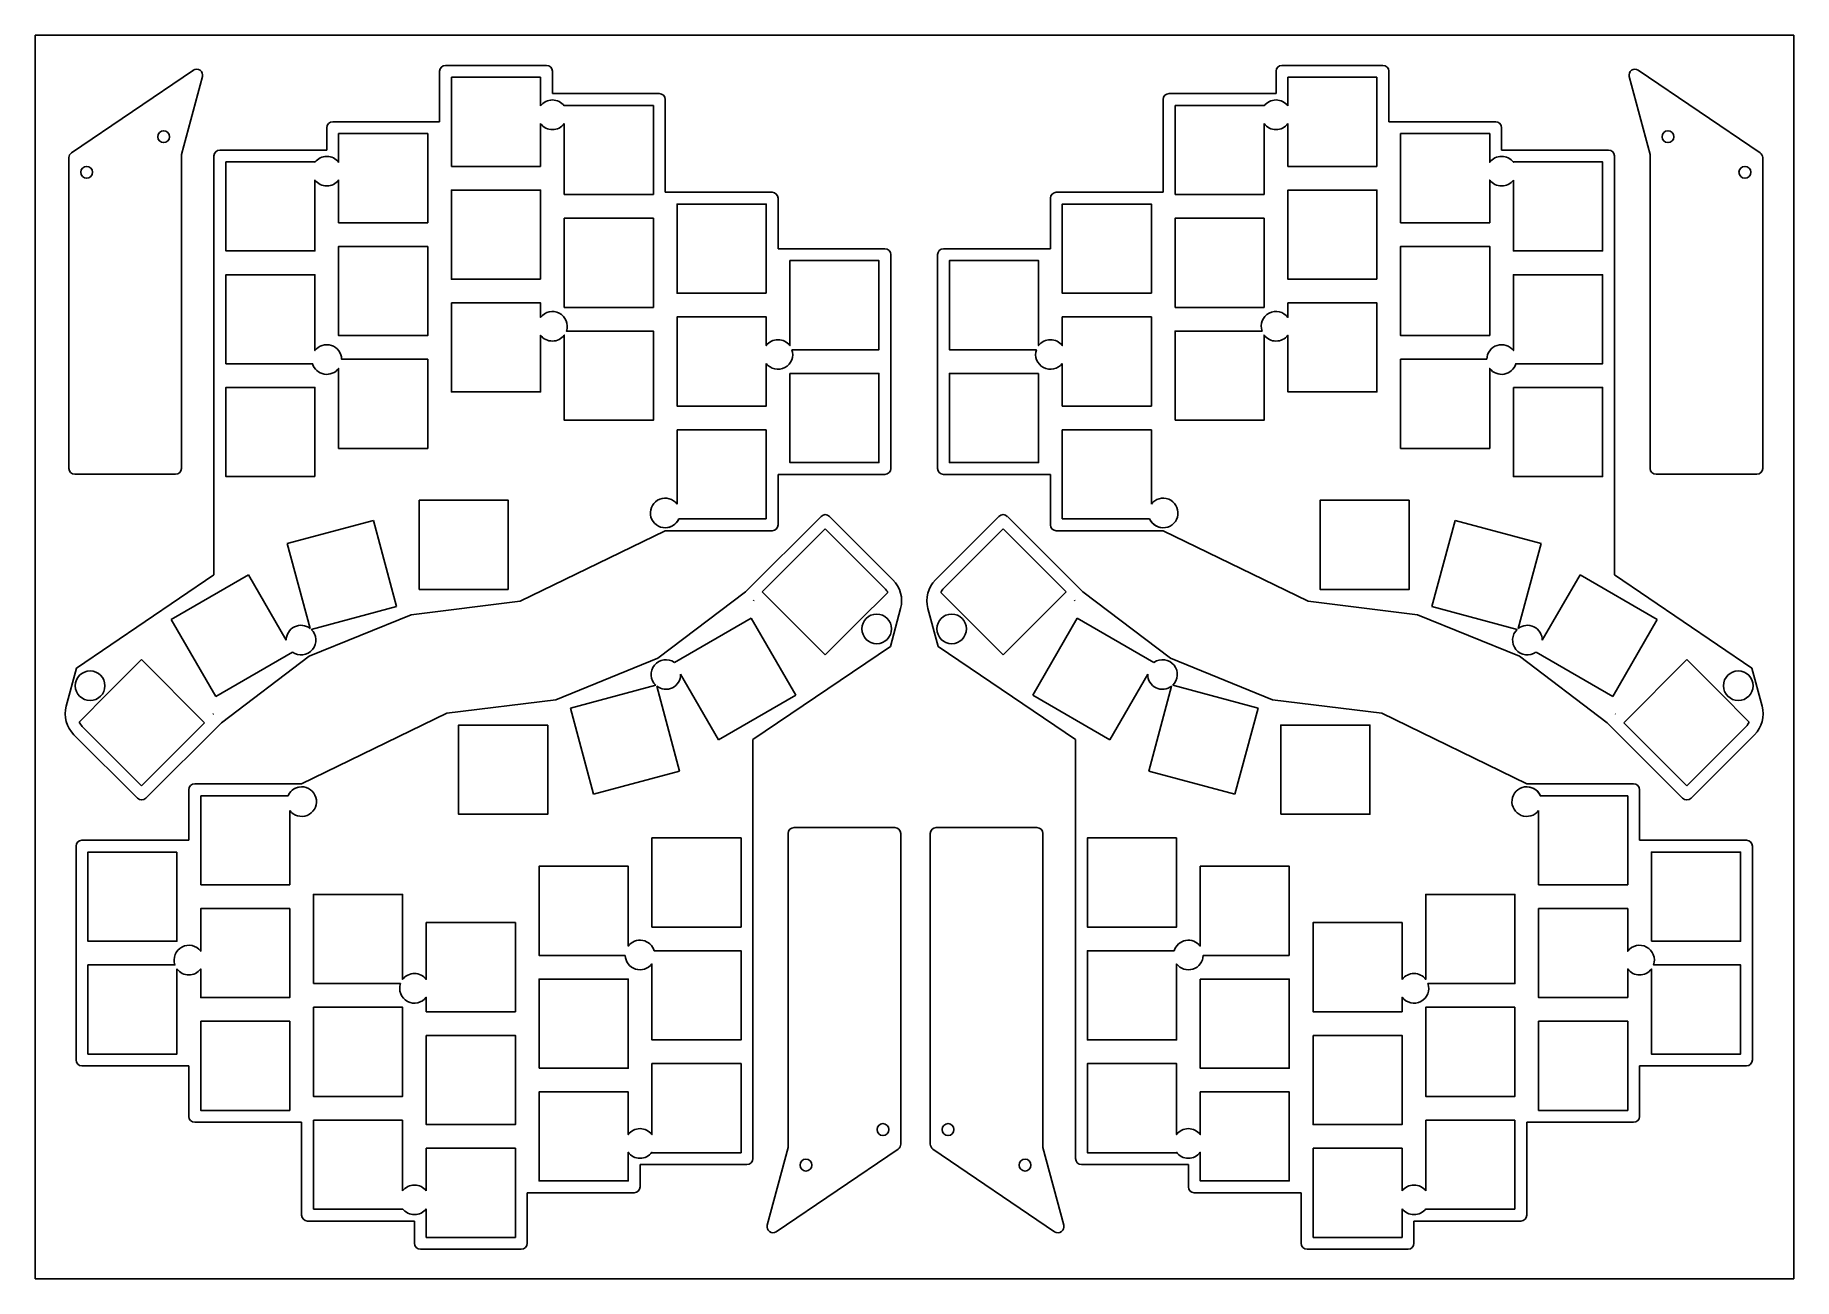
# Model space of a CAD drawing. Header units: millimetres. Extents: x -297 to 0, y -210 to 0.
import ezdxf

# ---------------------------------------------------------------- set-up
doc = ezdxf.new("R2010")
doc.units = ezdxf.units.MM
doc.header["$MEASUREMENT"] = 0

msp = doc.modelspace()

# ---------------------------------------------------------------- linework, layer by layer
at = {"color": 1}
for p, q in [((0, 0), (-297, 0)), ((-297, 0), (-297, -210)), ((0, -210), (0, 0)), ((-290.86, -19.85), (-270.29, -5.91)), ((-227.7, -5.1), (-210.65, -5.1)), ((-69.4, -5.1), (-86.45, -5.1)), ((-5.7, -19.85), (-26.27, -5.91)), ((-268.77, -7), (-272.3, -20.15)), ((-228.7, -14.62), (-228.7, -6.1)), ((-226.7, -7.1), (-211.65, -7.1)), ((-226.7, -7.1), (-226.7, -22.15)), ((-211.65, -7.1), (-211.65, -11.94)), ((-209.65, -9.86), (-209.65, -6.1)), ((-87.45, -9.86), (-87.45, -6.1)), ((-70.4, -7.1), (-85.45, -7.1)), ((-85.45, -7.1), (-85.45, -11.94)), ((-70.4, -7.1), (-70.4, -22.15)), ((-68.4, -14.62), (-68.4, -6.1)), ((-27.79, -7), (-24.26, -20.15)), ((-209.65, -9.86), (-191.6, -9.86)), ((-207.65, -11.94), (-207.65, -11.86)), ((-207.65, -11.86), (-192.6, -11.86)), ((-192.6, -11.86), (-192.6, -26.91)), ((-190.6, -10.86), (-190.6, -26.53)), ((-106.5, -10.86), (-106.5, -26.53)), ((-87.45, -9.86), (-105.5, -9.86)), ((-89.45, -11.86), (-104.5, -11.86)), ((-104.5, -11.86), (-104.5, -26.91)), ((-89.45, -11.94), (-89.45, -11.86)), ((-246.75, -14.62), (-228.7, -14.62)), ((-50.35, -14.62), (-68.4, -14.62)), ((-247.75, -19.39), (-247.75, -15.62)), ((-211.65, -14.94), (-211.65, -22.15)), ((-207.65, -26.91), (-207.65, -14.94)), ((-89.45, -26.91), (-89.45, -14.94)), ((-85.45, -14.94), (-85.45, -22.15)), ((-49.35, -19.39), (-49.35, -15.62)), ((-291.3, -73.15), (-291.3, -20.68)), ((-272.3, -73.15), (-272.3, -20.15)), ((-266.8, -37.15), (-266.8, -20.39)), ((-265.8, -19.39), (-247.75, -19.39)), ((-31.3, -19.39), (-49.35, -19.39)), ((-30.3, -37.15), (-30.3, -20.39)), ((-24.26, -73.15), (-24.26, -20.15)), ((-5.26, -73.15), (-5.26, -20.68)), ((-226.7, -22.15), (-211.65, -22.15)), ((-70.4, -22.15), (-85.45, -22.15)), ((-190.6, -26.53), (-172.55, -26.53)), ((-106.5, -26.53), (-124.55, -26.53)), ((-207.65, -26.91), (-192.6, -26.91)), ((-171.55, -27.53), (-171.55, -36.06)), ((-125.55, -27.53), (-125.55, -36.06)), ((-89.45, -26.91), (-104.5, -26.91)), ((-266.8, -91.15), (-266.8, -37.15)), ((-171.55, -36.06), (-153.5, -36.06)), ((-152.5, -37.06), (-152.5, -73.16)), ((-144.6, -37.06), (-144.6, -73.16)), ((-125.55, -36.06), (-143.6, -36.06)), ((-30.3, -91.15), (-30.3, -37.15)), ((-188.6, -66.63), (-188.6, -79.18)), ((-173.55, -66.63), (-188.6, -66.63)), ((-173.55, -81.68), (-173.55, -66.63)), ((-123.55, -81.68), (-123.55, -66.63)), ((-123.55, -66.63), (-108.5, -66.63)), ((-108.5, -66.63), (-108.5, -79.18)), ((-290.3, -74.15), (-273.3, -74.15)), ((-153.5, -74.16), (-171.55, -74.16)), ((-171.55, -74.16), (-171.55, -82.68)), ((-143.6, -74.16), (-125.55, -74.16)), ((-125.55, -74.16), (-125.55, -82.68)), ((-6.26, -74.15), (-23.26, -74.15)), ((-239.88, -81.93), (-254.42, -85.83)), ((-239.88, -81.93), (-235.98, -96.47)), ((-173.55, -81.68), (-188.31, -81.68)), ((-177.04, -94.01), (-164.28, -81.25)), ((-162.86, -81.25), (-152.14, -91.97)), ((-134.24, -81.25), (-144.96, -91.97)), ((-120.06, -94.01), (-132.82, -81.25)), ((-123.55, -81.68), (-108.79, -81.68)), ((-57.22, -81.93), (-61.12, -96.47)), ((-57.22, -81.93), (-42.68, -85.83)), ((-254.42, -85.83), (-250.57, -100.19)), ((-190.6, -83.68), (-215.1, -95.59)), ((-172.55, -83.68), (-190.6, -83.68)), ((-174.21, -94.01), (-163.57, -83.37)), ((-163.57, -83.37), (-153.56, -93.38)), ((-133.53, -83.37), (-143.54, -93.38)), ((-122.89, -94.01), (-133.53, -83.37)), ((-124.55, -83.68), (-106.5, -83.68)), ((-106.5, -83.68), (-82, -95.59)), ((-42.68, -85.83), (-46.53, -100.19)), ((-266.8, -91.15), (-290.03, -106.9)), ((-261, -91.11), (-274.04, -98.64)), ((-261, -91.11), (-254.61, -102.18)), ((-36.1, -91.11), (-42.49, -102.18)), ((-36.1, -91.11), (-23.06, -98.64)), ((-30.3, -91.15), (-7.07, -106.9)), ((-191.85, -105.22), (-177.04, -94.01)), ((-174.21, -94.01), (-163.57, -104.65)), ((-158.06, -99.14), (-153.02, -94.11)), ((-139.04, -99.14), (-144.08, -94.11)), ((-122.89, -94.01), (-133.53, -104.65)), ((-105.25, -105.22), (-120.06, -94.01)), ((-233.53, -97.89), (-250.75, -104.88)), ((-250.4, -100.33), (-235.98, -96.47)), ((-215.1, -95.59), (-233.53, -97.89)), ((-175.7, -95.5), (-175.63, -95.43)), ((-152.57, -103.2), (-150.85, -96.8)), ((-144.53, -103.2), (-146.25, -96.8)), ((-121.4, -95.5), (-121.47, -95.43)), ((-82, -95.59), (-63.57, -97.89)), ((-63.57, -97.89), (-46.35, -104.88)), ((-46.7, -100.33), (-61.12, -96.47)), ((-274.04, -98.64), (-266.51, -111.67)), ((-176.09, -98.43), (-189.04, -105.91)), ((-168.56, -111.46), (-176.09, -98.43)), ((-163.57, -104.65), (-158.06, -99.14)), ((-133.53, -104.65), (-139.04, -99.14)), ((-128.54, -111.46), (-121.01, -98.43)), ((-121.01, -98.43), (-108.06, -105.91)), ((-23.06, -98.64), (-30.59, -111.67)), ((-175.8, -118.95), (-152.57, -103.2)), ((-121.3, -118.95), (-144.53, -103.2)), ((-290.03, -106.9), (-291.75, -113.3)), ((-279.03, -105.45), (-284.54, -110.96)), ((-268.39, -116.09), (-279.03, -105.45)), ((-266.51, -111.67), (-253.56, -104.19)), ((-250.75, -104.88), (-265.56, -116.09)), ((-209.07, -112.21), (-191.85, -105.22)), ((-88.03, -112.21), (-105.25, -105.22)), ((-46.35, -104.88), (-31.54, -116.09)), ((-30.59, -111.67), (-43.54, -104.19)), ((-28.71, -116.09), (-18.07, -105.45)), ((-18.07, -105.45), (-12.56, -110.96)), ((-7.07, -106.9), (-5.35, -113.3)), ((-192.2, -109.76), (-206.62, -113.63)), ((-181.6, -118.99), (-187.99, -107.92)), ((-115.5, -118.99), (-109.11, -107.92)), ((-104.9, -109.76), (-90.48, -113.63)), ((-284.54, -110.96), (-289.58, -115.99)), ((-227.5, -114.51), (-209.07, -112.21)), ((-188.18, -124.27), (-192.03, -109.91)), ((-181.6, -118.99), (-168.56, -111.46)), ((-115.5, -118.99), (-128.54, -111.46)), ((-108.92, -124.27), (-105.07, -109.91)), ((-69.6, -114.51), (-88.03, -112.21)), ((-12.56, -110.96), (-7.52, -115.99)), ((-266.9, -114.6), (-266.97, -114.67)), ((-252, -126.42), (-227.5, -114.51)), ((-202.72, -128.16), (-206.62, -113.63)), ((-94.38, -128.16), (-90.48, -113.63)), ((-45.1, -126.42), (-69.6, -114.51)), ((-30.2, -114.6), (-30.13, -114.67)), ((-279.74, -128.85), (-290.46, -118.13)), ((-279.03, -126.73), (-289.04, -116.72)), ((-268.39, -116.09), (-279.03, -126.73)), ((-265.56, -116.09), (-278.32, -128.85)), ((-31.54, -116.09), (-18.78, -128.85)), ((-28.71, -116.09), (-18.07, -126.73)), ((-18.07, -126.73), (-8.06, -116.72)), ((-17.36, -128.85), (-6.64, -118.13)), ((-175.8, -118.95), (-175.8, -172.95)), ((-121.3, -118.95), (-121.3, -172.95)), ((-202.72, -128.16), (-188.18, -124.27)), ((-94.38, -128.16), (-108.92, -124.27)), ((-271.05, -135.94), (-271.05, -127.42)), ((-270.05, -126.42), (-252, -126.42)), ((-27.05, -126.42), (-45.1, -126.42)), ((-26.05, -135.94), (-26.05, -127.42)), ((-269.05, -128.42), (-254.29, -128.42)), ((-269.05, -128.42), (-269.05, -143.47)), ((-28.05, -128.42), (-42.81, -128.42)), ((-28.05, -128.42), (-28.05, -143.47)), ((-254, -143.47), (-254, -130.92)), ((-43.1, -143.47), (-43.1, -130.92)), ((-289.1, -135.94), (-271.05, -135.94)), ((-169.83, -134.8), (-169.83, -187.8)), ((-151.83, -133.8), (-168.83, -133.8)), ((-150.83, -134.8), (-150.83, -187.27)), ((-145.83, -134.8), (-145.83, -187.27)), ((-144.83, -133.8), (-127.83, -133.8)), ((-126.83, -134.8), (-126.83, -187.8)), ((-8, -135.94), (-26.05, -135.94)), ((-290.1, -173.04), (-290.1, -136.94)), ((-7, -173.04), (-7, -136.94)), ((-269.05, -143.47), (-254, -143.47)), ((-28.05, -143.47), (-43.1, -143.47)), ((-271.05, -174.04), (-289.1, -174.04)), ((-271.05, -182.57), (-271.05, -174.04)), ((-175.8, -172.95), (-175.8, -189.71)), ((-121.3, -172.95), (-121.3, -189.71)), ((-26.05, -182.57), (-26.05, -174.04)), ((-26.05, -174.04), (-8, -174.04)), ((-252, -183.57), (-270.05, -183.57)), ((-252, -199.24), (-252, -183.57)), ((-250, -198.24), (-250, -183.19)), ((-234.95, -183.19), (-250, -183.19)), ((-234.95, -183.19), (-234.95, -195.16)), ((-62.15, -183.19), (-62.15, -195.16)), ((-62.15, -183.19), (-47.1, -183.19)), ((-47.1, -198.24), (-47.1, -183.19)), ((-45.1, -199.24), (-45.1, -183.57)), ((-45.1, -183.57), (-27.05, -183.57)), ((-215.9, -187.95), (-230.95, -187.95)), ((-230.95, -195.16), (-230.95, -187.95)), ((-215.9, -203), (-215.9, -187.95)), ((-173.37, -200.95), (-169.83, -187.8)), ((-151.27, -188.1), (-171.84, -202.04)), ((-145.39, -188.1), (-124.83, -202.04)), ((-123.3, -200.95), (-126.83, -187.8)), ((-81.2, -203), (-81.2, -187.95)), ((-81.2, -187.95), (-66.15, -187.95)), ((-66.15, -195.16), (-66.15, -187.95)), ((-176.8, -190.71), (-194.85, -190.71)), ((-194.85, -190.71), (-194.85, -194.47)), ((-120.3, -190.71), (-102.25, -190.71)), ((-102.25, -190.71), (-102.25, -194.47)), ((-195.85, -195.47), (-213.9, -195.47)), ((-213.9, -195.47), (-213.9, -204)), ((-101.25, -195.47), (-83.2, -195.47)), ((-83.2, -195.47), (-83.2, -204)), ((-234.95, -198.24), (-250, -198.24)), ((-234.95, -198.16), (-234.95, -198.24)), ((-230.95, -203), (-230.95, -198.16)), ((-66.15, -203), (-66.15, -198.16)), ((-62.15, -198.16), (-62.15, -198.24)), ((-62.15, -198.24), (-47.1, -198.24)), ((-232.95, -200.24), (-251, -200.24)), ((-232.95, -200.24), (-232.95, -204)), ((-64.15, -200.24), (-64.15, -204)), ((-64.15, -200.24), (-46.1, -200.24)), ((-215.9, -203), (-230.95, -203)), ((-81.2, -203), (-66.15, -203)), ((-214.9, -205), (-231.95, -205)), ((-82.2, -205), (-65.15, -205)), ((-297, -210), (0, -210))]:
    msp.add_line(p, q, dxfattribs=at)
for points in [[(-264.8, -21.39), (-264.8, -36.44), (-249.75, -36.44), (-249.75, -24.46, 0.5), (-245.75, -24.46), (-245.75, -31.67), (-230.7, -31.67), (-230.7, -16.62), (-245.75, -16.62), (-245.75, -21.46, 0.5), (-249.75, -21.46), (-249.75, -21.39)], [(-47.35, -24.46, -0.5), (-51.35, -24.46), (-51.35, -31.67), (-66.4, -31.67), (-66.4, -16.62), (-51.35, -16.62), (-51.35, -21.46, -0.5), (-47.35, -21.46), (-47.35, -21.39), (-32.3, -21.39), (-32.3, -36.44), (-47.35, -36.44)], [(-173.55, -55.42, 0.854831), (-169.19, -53.11), (-154.5, -53.11), (-154.5, -38.06), (-169.55, -38.06), (-169.55, -41.06), (-169.55, -52.42, 0.5), (-173.55, -52.42), (-173.55, -47.58), (-188.6, -47.58), (-188.6, -62.63), (-173.55, -62.63)], [(-123.55, -55.42), (-123.55, -62.63), (-108.5, -62.63), (-108.5, -47.58), (-123.55, -47.58), (-123.55, -52.42, 0.5), (-127.55, -52.42), (-127.55, -41.06), (-127.55, -38.06), (-142.6, -38.06), (-142.6, -53.11), (-127.91, -53.11, 0.854831)], [(-264.8, -55.49), (-264.8, -40.44), (-249.75, -40.44), (-249.75, -53.27, -0.713188), (-245.25, -54.72), (-230.7, -54.72), (-230.7, -69.77), (-245.75, -69.77), (-245.75, -56.27, -0.616235), (-250.15, -55.49)], [(-51.85, -54.72, -0.713188), (-47.35, -53.27), (-47.35, -40.44), (-32.3, -40.44), (-32.3, -55.49), (-46.95, -55.49, -0.616235), (-51.35, -56.27), (-51.35, -69.77), (-66.4, -69.77), (-66.4, -54.72)], [(-226.7, -45.2), (-211.65, -45.2), (-211.65, -47.65, -0.853112), (-207.29, -49.96), (-192.6, -49.96), (-192.6, -65.01), (-207.65, -65.01), (-207.65, -60.75), (-207.65, -50.65, -0.500001), (-211.65, -50.66), (-211.65, -60.25), (-226.7, -60.25)], [(-104.5, -65.01), (-89.45, -65.01), (-89.45, -60.75), (-89.45, -50.65, 0.500001), (-85.45, -50.66), (-85.45, -60.25), (-70.4, -60.25), (-70.4, -45.2), (-85.45, -45.2), (-85.45, -47.65, 0.853112), (-89.81, -49.96), (-104.5, -49.96)], [(-197.35, -155.38), (-211.9, -155.38), (-211.9, -140.32), (-196.85, -140.32), (-196.85, -153.82, -0.616235), (-192.45, -154.61), (-177.8, -154.61), (-177.8, -169.66), (-192.85, -169.66), (-192.85, -156.82, -0.713188)], [(-85.2, -155.38), (-85.2, -140.32), (-100.25, -140.32), (-100.25, -153.82, 0.616235), (-104.65, -154.61), (-119.3, -154.61), (-119.3, -169.66), (-104.25, -169.66), (-104.25, -156.82, 0.713188), (-99.75, -155.38)], [(-250, -160.14), (-235.31, -160.14, 0.853112), (-230.95, -162.45), (-230.95, -164.9), (-215.9, -164.9), (-215.9, -149.85), (-230.95, -149.85), (-230.95, -159.44, 0.500001), (-234.95, -159.45), (-234.95, -149.35), (-234.95, -145.09), (-250, -145.09)], [(-66.15, -159.44, -0.500001), (-62.15, -159.45), (-62.15, -149.35), (-62.15, -145.09), (-47.1, -145.09), (-47.1, -160.14), (-61.79, -160.14, -0.853112), (-66.15, -162.45), (-66.15, -164.9), (-81.2, -164.9), (-81.2, -149.85), (-66.15, -149.85)], [(-273.05, -157.68, 0.5), (-269.05, -157.68), (-269.05, -162.52), (-254, -162.52), (-254, -147.47), (-269.05, -147.47), (-269.05, -154.68, 0.854831), (-273.41, -156.99), (-288.1, -156.99), (-288.1, -172.04), (-273.05, -172.04), (-273.05, -169.04)], [(-28.05, -162.52), (-28.05, -157.68, 0.5), (-24.05, -157.68), (-24.05, -169.04), (-24.05, -172.04), (-9, -172.04), (-9, -156.99), (-23.69, -156.99, 0.854831), (-28.05, -154.68), (-28.05, -147.47), (-43.1, -147.47), (-43.1, -162.52)], [(-177.8, -173.66), (-192.85, -173.66), (-192.85, -185.64, 0.5), (-196.85, -185.64), (-196.85, -178.43), (-211.9, -178.43), (-211.9, -193.47), (-196.85, -193.47), (-196.85, -188.64, 0.5), (-192.85, -188.64), (-192.85, -188.71), (-177.8, -188.71)], [(-104.25, -188.71), (-104.25, -188.64, 0.5), (-100.25, -188.64), (-100.25, -193.47), (-85.2, -193.47), (-85.2, -178.43), (-100.25, -178.43), (-100.25, -185.64, 0.5), (-104.25, -185.64), (-104.25, -173.66), (-119.3, -173.66), (-119.3, -188.71)]]:
    msp.add_lwpolyline(points, format="xyb", close=True, dxfattribs=at)
for points in [[(-211.65, -41.2), (-226.7, -41.2), (-226.7, -26.15), (-211.65, -26.15)], [(-70.4, -41.2), (-70.4, -26.15), (-85.45, -26.15), (-85.45, -41.2)], [(-173.55, -43.58), (-173.55, -28.53), (-188.6, -28.53), (-188.6, -43.58)], [(-108.5, -43.58), (-123.55, -43.58), (-123.55, -28.53), (-108.5, -28.53)], [(-192.6, -45.96), (-207.65, -45.96), (-207.65, -30.91), (-192.6, -30.91)], [(-104.5, -45.96), (-89.45, -45.96), (-89.45, -30.91), (-104.5, -30.91)], [(-230.7, -35.67), (-245.75, -35.67), (-245.75, -50.72), (-230.7, -50.72)], [(-51.35, -50.72), (-51.35, -35.67), (-66.4, -35.67), (-66.4, -50.72)], [(-169.55, -57.11), (-169.55, -72.16), (-154.5, -72.16), (-154.5, -57.11)], [(-127.55, -57.11), (-127.55, -72.16), (-142.6, -72.16), (-142.6, -57.11)], [(-249.75, -74.54), (-264.8, -74.54), (-264.8, -59.49), (-249.75, -59.49)], [(-47.35, -59.49), (-47.35, -74.54), (-32.3, -74.54), (-32.3, -59.49)], [(-217.1, -93.59), (-232.15, -93.59), (-232.15, -78.54), (-217.1, -78.54)], [(-64.95, -78.54), (-80, -78.54), (-80, -93.59), (-64.95, -93.59)], [(-210.45, -116.51), (-210.45, -131.56), (-225.5, -131.56), (-225.5, -116.51)], [(-86.65, -131.56), (-71.6, -131.56), (-71.6, -116.51), (-86.65, -116.51)], [(-192.85, -135.56), (-177.8, -135.56), (-177.8, -150.61), (-192.85, -150.61)], [(-104.25, -135.56), (-119.3, -135.56), (-119.3, -150.61), (-104.25, -150.61)], [(-273.05, -137.94), (-288.1, -137.94), (-288.1, -152.99), (-273.05, -152.99)], [(-24.05, -152.99), (-9, -152.99), (-9, -137.94), (-24.05, -137.94)], [(-211.9, -174.43), (-211.9, -159.38), (-196.85, -159.38), (-196.85, -174.43)], [(-100.25, -159.38), (-85.2, -159.38), (-85.2, -174.43), (-100.25, -174.43)], [(-250, -164.14), (-234.95, -164.14), (-234.95, -179.19), (-250, -179.19)], [(-47.1, -164.14), (-62.15, -164.14), (-62.15, -179.19), (-47.1, -179.19)], [(-269.05, -166.52), (-269.05, -181.57), (-254, -181.57), (-254, -166.52)], [(-230.95, -168.9), (-230.95, -183.95), (-215.9, -183.95), (-215.9, -168.9)], [(-81.2, -168.9), (-81.2, -183.95), (-66.15, -183.95), (-66.15, -168.9)], [(-28.05, -166.52), (-28.05, -181.57), (-43.1, -181.57), (-43.1, -166.52)]]:
    msp.add_lwpolyline(points, close=True, dxfattribs=at)
at = {"color": 1, "extrusion": (-1.22465e-16, 1.49976e-32, -1)}
for centre in [(275.3, -17.15), (288.3, -23.15)]:
    msp.add_circle(centre, 1, dxfattribs=at)
at = {"color": 1}
for centre, radius in [((-21.26, -17.15), 1), ((-8.26, -23.15), 1), ((-142.22, -100.25), 2.5), ((-9.38, -109.85), 2.5), ((-142.83, -184.8), 1), ((-129.83, -190.8), 1)]:
    msp.add_circle(centre, radius, dxfattribs=at)
at = {"color": 1, "extrusion": (1.22465e-16, 0, -1)}
for centre, radius in [((154.88, -100.25), 2.5), ((287.72, -109.85), 2.5), ((153.83, -184.8), 1), ((166.83, -190.8), 1)]:
    msp.add_circle(centre, radius, dxfattribs=at)
at = {"color": 1, "extrusion": (-1.22465e-16, -1.77494e-30, -1)}
msp.add_arc((269.73, -6.74), 1, 55.8692, 195.0384, dxfattribs=at)
at = {"color": 1, "extrusion": (0, 0, -1)}
for centre, start, end in [((227.7, -6.1), 0, 90), ((265.8, -20.39), 0, 90), ((153.5, -73.16), 180, 270), ((172.55, -82.68), 180, 270), ((270.05, -127.42), 0, 90), ((289.1, -136.94), 0, 90), ((168.83, -134.8), 0, 90), ((176.8, -189.71), 180, 270), ((151.83, -187.27), 180, 235.8692), ((214.9, -204), 180, 270)]:
    msp.add_arc(centre, 1, start, end, dxfattribs=at)
at = {"color": 1, "extrusion": (1.22465e-16, 0, -1)}
for centre, start, end in [((210.65, -6.1), 90, 180), ((172.55, -27.53), 90, 180), ((153.5, -37.06), 90, 180), ((151.83, -134.8), 90, 180), ((289.1, -173.04), -90, 0), ((231.95, -204), -90, 0)]:
    msp.add_arc(centre, 1, start, end, dxfattribs=at)
at = {"color": 1}
for centre, radius, start, end in [((-86.45, -6.1), 1, 90, 180), ((-69.4, -6.1), 1, 0, 90), ((-26.83, -6.74), 1, 55.8692, 195.0384), ((-105.5, -10.86), 1, 90, 180), ((-87.45, -13.44), 2.5, 36.8699, 143.1301), ((-50.35, -15.62), 1, 0, 90), ((-87.45, -13.44), 2.5, 216.8699, 323.1301), ((-31.3, -20.39), 1, 0, 90), ((-6.26, -20.68), 1, 0, 55.8692), ((-124.55, -27.53), 1, 90, 180), ((-143.6, -37.06), 1, 90, 180), ((-143.6, -73.16), 1, 180, 270), ((-23.26, -73.15), 1, 180, 270), ((-6.26, -73.15), 1, -90, 0), ((-106.5, -80.68), 2.5, -156.4218, 143.1301), ((-133.53, -81.96), 1, 45, 135), ((-124.55, -82.68), 1, 180, 270), ((-106.5, -80.68), 2.5, 203.5782, 256.0816), ((-141.42, -95.5), 5, 135, 195.0384), ((-141.42, -95.5), 3, 135, 152.2372), ((-44.99, -102.15), 2.5, 133.3429, 305.2797), ((-44.99, -102.15), 2.5, -0.6005, 128.1301), ((-106.61, -107.95), 2.5, -46.6571, 125.2797), ((-106.61, -107.95), 2.5, 179.3995, 308.1301), ((-10.18, -114.59), 5, -45, 15.0384), ((-10.18, -114.59), 3, 315, 332.2372), ((-45.1, -129.42), 2.5, 23.5782, 323.1301), ((-45.1, -129.42), 2.5, 23.5782, 76.0816), ((-27.05, -127.42), 1, 0, 90), ((-18.07, -128.14), 1, 225, 315), ((-144.83, -134.8), 1, 90, 180), ((-127.83, -134.8), 1, 0, 90), ((-8, -136.94), 1, 0, 90), ((-8, -173.04), 1, -90, 0), ((-27.05, -182.57), 1, -90, 0), ((-144.83, -187.27), 1, 180, 235.8692), ((-120.3, -189.71), 1, 180, 270), ((-101.25, -194.47), 1, 180, 270), ((-64.15, -196.66), 2.5, 36.8699, 143.1301), ((-64.15, -196.66), 2.5, 216.8699, 323.1301), ((-124.27, -201.21), 1, -124.1308, 15.0384), ((-46.1, -199.24), 1, -90, 0), ((-82.2, -204), 1, 180, 270), ((-65.15, -204), 1, -90, 0)]:
    msp.add_arc(centre, radius, start, end, dxfattribs=at)
at = {"color": 1, "extrusion": (4.40873e-17, 5.8783e-17, -1)}
for centre, start, end in [((209.65, -13.44), 36.8699, 143.1301), ((209.65, -13.44), 216.8699, 323.1301), ((232.95, -196.66), 216.8699, 323.1301)]:
    msp.add_arc(centre, 2.5, start, end, dxfattribs=at)
at = {"color": 1, "extrusion": (1.22465e-16, -8.70164e-30, -1)}
for centre, start, end in [((191.6, -10.86), 90, 180), ((251, -199.24), -90, 0)]:
    msp.add_arc(centre, 1, start, end, dxfattribs=at)
at = {"color": 1, "extrusion": (1.54572e-43, -4.35082e-30, -1)}
for centre, start, end in [((246.75, -15.62), 0, 90), ((195.85, -194.47), 180, 270)]:
    msp.add_arc(centre, 1, start, end, dxfattribs=at)
at = {"color": 1, "extrusion": (-1.22465e-16, 1.49976e-32, -1)}
for centre, start, end in [((290.3, -20.68), 0, 55.8692), ((273.3, -73.15), 180, 270)]:
    msp.add_arc(centre, 1, start, end, dxfattribs=at)
at = {"color": 1, "extrusion": (-1.22465e-16, 0, -1)}
msp.add_arc((290.3, -73.15), 1, -90, 0, dxfattribs=at)
at = {"color": 1, "extrusion": (1.95943e-17, 4.48963e-17, -1)}
for centre, start, end in [((190.6, -80.68), -156.4218, 143.1301), ((190.6, -80.68), 203.5782, 256.0816), ((252, -129.42), 23.5782, 323.1301), ((252, -129.42), 23.5782, 76.0816)]:
    msp.add_arc(centre, 2.5, start, end, dxfattribs=at)
at = {"color": 1, "extrusion": (6.12323e-17, 6.12323e-17, -1)}
for centre, start, end in [((163.57, -81.96), 45, 135), ((279.03, -128.14), 225, 315)]:
    msp.add_arc(centre, 1, start, end, dxfattribs=at)
at = {"color": 1, "extrusion": (6.12323e-17, -6.12323e-17, -1)}
for radius, end in [(5, 195.0384), (3, 152.2372)]:
    msp.add_arc((155.68, -95.5), radius, 135, end, dxfattribs=at)
at = {"color": 1, "extrusion": (1.34509e-20, -1.28339e-18, -1)}
for centre, start, end in [((252.11, -102.15), -0.6005, 128.1301), ((190.49, -107.95), 179.3995, 308.1301)]:
    msp.add_arc(centre, 2.5, start, end, dxfattribs=at)
at = {"color": 1, "extrusion": (6.74385e-16, 5.84806e-16, -1)}
msp.add_arc((252.11, -102.15), 2.5, 133.3429, 305.2797, dxfattribs=at)
at = {"color": 1, "extrusion": (6.47723e-17, -6.11299e-17, -1)}
msp.add_arc((190.49, -107.95), 2.5, -46.6571, 125.2797, dxfattribs=at)
at = {"color": 1, "extrusion": (3.75251e-16, 2.52786e-16, -1)}
msp.add_arc((286.92, -114.59), 5, -45, 15.0384, dxfattribs=at)
at = {"color": 1, "extrusion": (5.84596e-16, 4.62132e-16, -1)}
msp.add_arc((286.92, -114.59), 3, 315, 332.2372, dxfattribs=at)
at = {"color": 1, "extrusion": (1.22465e-16, 4.35082e-30, -1)}
msp.add_arc((270.05, -182.57), 1, -90, 0, dxfattribs=at)
at = {"color": 1, "extrusion": (7.5463e-16, -4.74124e-16, -1)}
msp.add_arc((232.95, -196.66), 2.5, 36.8699, 143.1301, dxfattribs=at)
at = {"color": 1, "extrusion": (8.3911e-17, 5.68777e-17, -1)}
msp.add_arc((172.4, -201.21), 1, -124.1308, 15.0384, dxfattribs=at)

doc.saveas('drawing.dxf')
